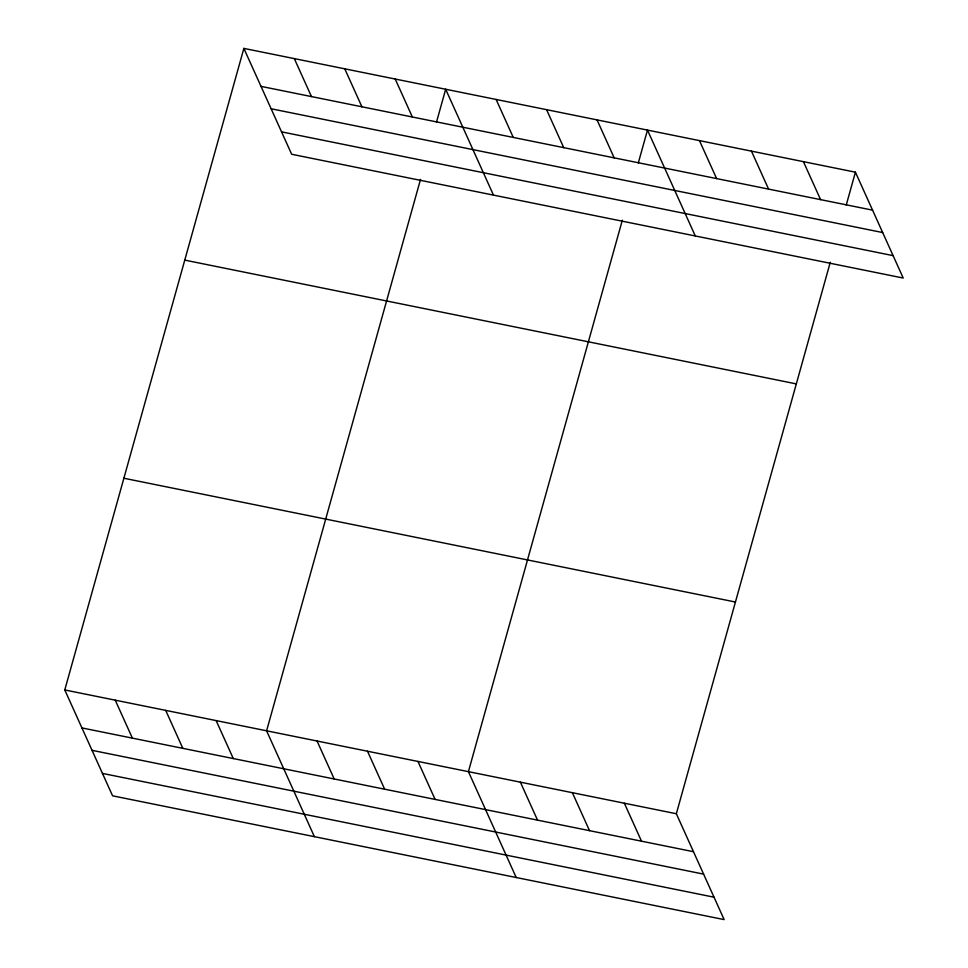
<?xml version="1.0" encoding="UTF-8"?>
<svg xmlns="http://www.w3.org/2000/svg" width="968" height="968" viewBox="0 0 968 968"><rect width="100%" height="100%" fill="white"/><g stroke="black" fill="none" stroke-linecap="round" stroke-linejoin="round"><path stroke-width="1.45" d="M830.266 262.304L676.342 813.737L724.137 919.6L112.578 795.817L64.783 689.954L243.863 48.4L855.422 172.183L903.217 278.046L291.658 154.263L243.863 48.4M420.523 179.37L266.599 730.804L314.394 836.667M436.495 122.15L445.679 89.25L493.474 195.112M622.327 220.22L468.415 771.653L516.21 877.516M638.299 162.999L647.483 130.099L695.29 235.95M846.238 205.083L855.422 172.183M261.009 86.37L872.555 210.153M271.125 108.767L882.671 232.55M281.543 131.854L893.101 255.637M184.767 260.114L796.325 383.897M123.88 478.24L735.438 602.023M64.783 689.954L676.342 813.737M81.929 727.924L693.487 851.707M92.045 750.333L703.603 874.116M102.463 773.408L714.021 897.191M803.428 161.668L820.574 199.626M751.446 151.141L768.592 189.111M699.465 140.614L716.61 178.584M597.038 119.887L614.184 157.857M546.581 109.674L563.727 147.644M496.124 99.462L513.27 137.432M395.222 79.037L412.368 117.007M344.765 68.825L361.911 106.795M294.32 58.612L311.466 96.582M624.36 803.222L641.506 841.192M572.378 792.695L589.512 830.665M520.397 782.18L537.53 820.15M417.958 761.441L435.104 799.411M367.501 751.229L384.647 789.198M317.056 741.016L334.19 778.986M216.142 720.591L233.288 758.561M165.697 710.379L182.831 748.349M115.24 700.166L132.386 738.136"/></g></svg>
